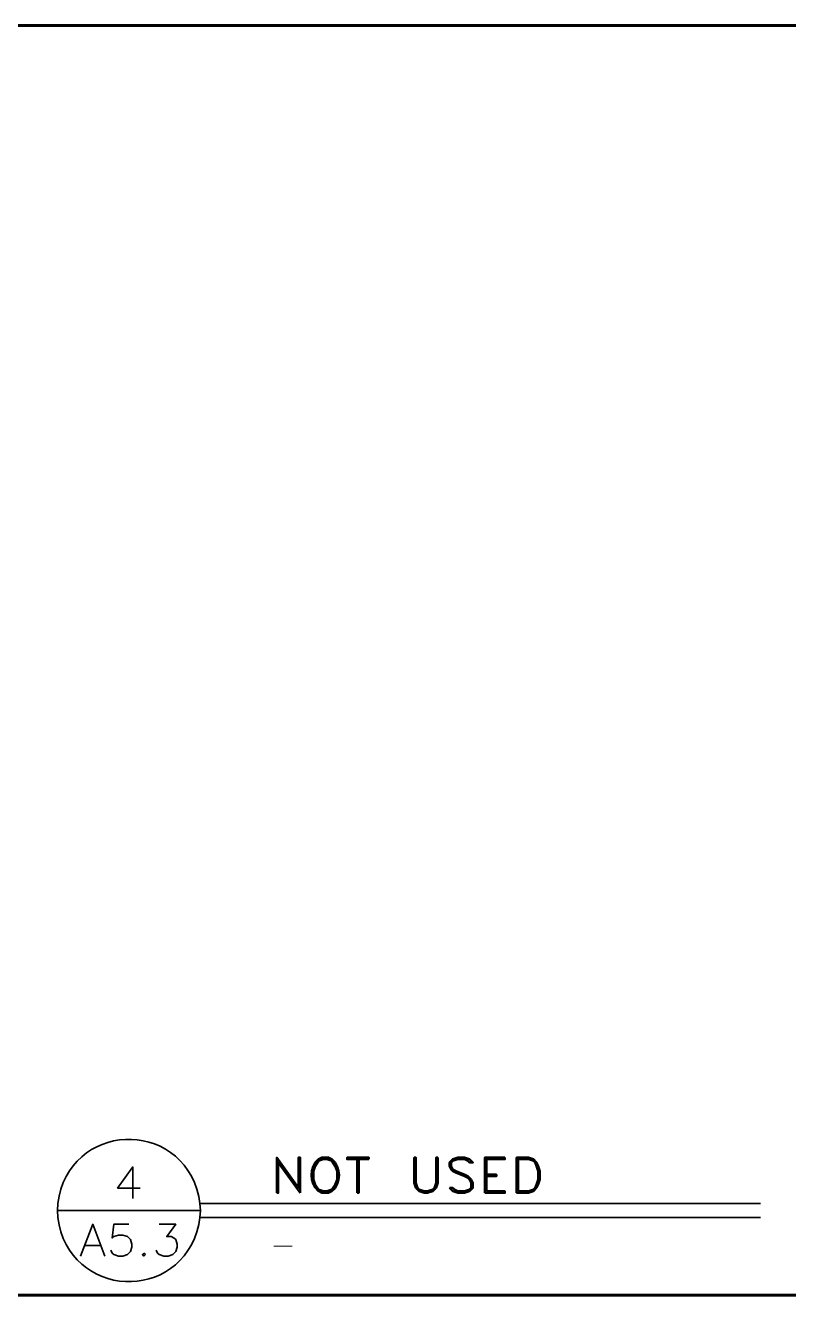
# Model space of a CAD drawing. Header units: inches. Extents: x 5 to 516, y -193 to 129.
# Drawn here: x 104.75 to 109.26, y -169.71 to -162.19 of the extents above; entities that cross this region are included whole.
import ezdxf

# ---------------------------------------------------------------- set-up
doc = ezdxf.new("R2010")
doc.units = ezdxf.units.IN
doc.header["$MEASUREMENT"] = 0
doc.layers.add('PDF8_Geometry', color=7, linetype='Continuous')

msp = doc.modelspace()

# ---------------------------------------------------------------- linework, layer by layer
at = {"layer": 'PDF8_Geometry', "lineweight": 60}
for points in [[(116.5799627, -192.1857845), (116.5799627, -162.1857821), (71.5799591, -162.1857821), (71.5799591, -192.1857845)], [(113.9132959, -169.6924491), (71.5799591, -169.6924491), (113.9132959, -169.6924491)]]:
    msp.add_lwpolyline(points, dxfattribs=at)
at = {"layer": 'PDF8_Geometry', "lineweight": 50}
for points in [[(106.3732957, -169.0880038), (106.3732957, -168.8791149), (106.3632957, -168.8791149), (106.3632957, -169.0580038), (106.2344068, -168.8791149), (106.2344068, -169.0880038)], [(106.5610728, -168.8891149), (106.5410728, -168.8791149), (106.5021839, -168.8791149), (106.4821839, -168.8891149), (106.4621839, -168.9091149)], [(106.7199619, -168.8891156), (106.7199619, -169.0880045), (106.7099619, -169.0880045)], [(106.7099623, -168.8891156), (106.7099623, -169.0880045)], [(107.5832955, -168.8791149), (107.4644066, -168.8791149), (107.4644066, -169.0880038)], [(107.5832951, -168.8791156), (107.5832951, -168.8891156), (107.4744062, -168.8891156), (107.4744062, -169.0780045)], [(106.3732954, -169.0880037), (106.2432954, -168.9091148), (106.2432954, -169.0880037), (106.2344065, -169.0880037)], [(107.4744062, -168.9791154), (107.5332951, -168.9791154), (107.5332951, -168.9891154), (107.4744062, -168.9891154)], [(106.5021839, -169.0880038), (106.5410728, -169.0880038), (106.5610728, -169.0780038)], [(107.4744062, -169.0780036), (107.5832951, -169.0780036), (107.5832951, -169.0880036), (107.4644062, -169.0880036)]]:
    msp.add_lwpolyline(points, dxfattribs=at)
for points in [[(106.5121846, -168.8891156), (106.4821846, -168.8991156), (106.4621846, -168.9291156), (106.4521846, -168.9591156), (106.4521846, -169.0080045), (106.4621846, -169.0380045), (106.4821846, -169.0680045), (106.5121846, -169.0780045), (106.5310735, -169.0780045), (106.5610735, -169.0680045), (106.5810735, -169.0380045), (106.5910735, -169.0080045), (106.5910735, -168.9591156), (106.5810735, -168.9291156), (106.5610735, -168.8991156), (106.5310735, -168.8891156)], [(106.7799624, -168.8891149), (106.6510735, -168.8891149), (106.6510735, -168.8791149), (106.7799624, -168.8791149)], [(107.1866288, -168.8791149), (107.1766288, -168.8791149), (107.1766288, -169.0280038), (107.1666288, -169.0580038), (107.1566288, -169.0680038), (107.1266288, -169.0780038), (107.1066288, -169.0780038), (107.0766288, -169.0680038), (107.0677399, -169.0580038), (107.0577399, -169.0280038), (107.0577399, -168.8791149), (107.0477399, -168.8791149), (107.0477399, -169.0280038), (107.0577399, -169.0580038), (107.0766288, -169.0780038), (107.1066288, -169.0880038), (107.1266288, -169.0880038), (107.1566288, -169.0780038), (107.1766288, -169.0580038), (107.1866288, -169.0280038)], [(107.2555172, -169.0580037), (107.2755172, -169.0780037), (107.3055172, -169.0880037), (107.3455172, -169.0880037), (107.3744061, -169.0780037), (107.3944061, -169.0580037), (107.3944061, -169.0280037), (107.3844061, -169.0080037), (107.3644061, -168.9891148), (107.3455172, -168.9791148), (107.2955172, -168.9591148), (107.2755172, -168.9491148), (107.2655172, -168.9291148), (107.2655172, -168.9091148), (107.2755172, -168.8991148), (107.3055172, -168.8891148), (107.3455172, -168.8891148), (107.3644061, -168.8991148), (107.3744061, -168.9091148), (107.3944061, -168.9091148), (107.3744061, -168.8891148), (107.3455172, -168.8791148), (107.3055172, -168.8791148), (107.2755172, -168.8891148), (107.2555172, -168.9091148), (107.2555172, -168.9291148), (107.2655172, -168.9491148), (107.2755172, -168.9591148), (107.2955172, -168.9691148), (107.3455172, -168.9891148), (107.3644061, -168.9980037), (107.3744061, -169.0080037), (107.3844061, -169.0280037), (107.3844061, -169.0580037), (107.3744061, -169.0680037), (107.3455172, -169.0780037), (107.3055172, -169.0780037), (107.2855172, -169.0680037), (107.2755172, -169.0580037)], [(107.6521836, -169.0880038), (107.7221836, -169.0880038), (107.7521836, -169.0780038), (107.7710725, -169.0580038), (107.7810725, -169.0380038), (107.7910725, -169.0080038), (107.7910725, -168.9591149), (107.7810725, -168.9291149), (107.7710725, -168.9091149), (107.7521836, -168.8891149), (107.7221836, -168.8791149), (107.6521836, -168.8791149)], [(107.6621843, -169.0780045), (107.7221843, -169.0780045), (107.7521843, -169.0680045), (107.7621843, -169.0580045), (107.7710732, -169.0380045), (107.7810732, -169.0080045), (107.7810732, -168.9591156), (107.7710732, -168.9291156), (107.7621843, -168.9091156), (107.7521843, -168.8991156), (107.7221843, -168.8891156), (107.6621843, -168.8891156)]]:
    msp.add_lwpolyline(points, close=True, dxfattribs=at)
at = {"layer": 'PDF8_Geometry', "lineweight": 35}
for points in [[(105.3832953, -169.1213371), (105.3832953, -168.9346705), (105.2944064, -169.0591149), (105.4277397, -169.0591149)], [(105.7744059, -169.2746713), (105.7810726, -169.2335602), (105.7832948, -169.1924491), (105.7810726, -169.1502268), (105.7744059, -169.1091157)], [(104.9410725, -169.1502268), (104.9388504, -169.1924491), (104.9410725, -169.2335602)], [(105.7832948, -169.1924491), (104.9388504, -169.1924491)], [(105.7810727, -169.1502263), (109.0955173, -169.1502263)], [(105.0755175, -169.4613361), (105.1466287, -169.2735583), (105.2177398, -169.4613361)], [(105.3610728, -169.2735603), (105.2710728, -169.2735603), (105.2621839, -169.3546714), (105.2710728, -169.3457825), (105.2988506, -169.3368936), (105.3255172, -169.3368936), (105.3521839, -169.3457825), (105.3699617, -169.3635603), (105.3788506, -169.390227), (105.3788506, -169.4080047), (105.3699617, -169.4346714), (105.3521839, -169.4524492), (105.3255172, -169.4613381), (105.2988506, -169.4613381), (105.2710728, -169.4524492), (105.2621839, -169.4435603), (105.253295, -169.4257825)], [(105.5399623, -169.2735603), (105.6377401, -169.2735603), (105.5844068, -169.3457825), (105.6110735, -169.3457825), (105.6288512, -169.3546714), (105.6377401, -169.3635603), (105.646629, -169.390227), (105.646629, -169.4080047), (105.6377401, -169.4346714), (105.6199624, -169.4524492), (105.5932957, -169.4613381), (105.566629, -169.4613381), (105.5399623, -169.4524492), (105.5299623, -169.4435603), (105.5210735, -169.4257825)], [(105.7810727, -169.2335596), (109.0955173, -169.2335596)], [(105.1021843, -169.3991141), (105.1910732, -169.3991141)]]:
    msp.add_lwpolyline(points, dxfattribs=at)
at = {"layer": 'PDF8_Geometry', "lineweight": 15}
msp.add_lwpolyline([(106.2177397, -169.4035607), (106.3255175, -169.4035607)], dxfattribs=at)
at = {"layer": 'PDF8_Geometry', "lineweight": 35}
msp.add_lwpolyline([(105.4499615, -169.443559), (105.4410726, -169.4524479), (105.4499615, -169.4613368), (105.4588504, -169.4524479)], close=True, dxfattribs=at)
for points in [[(105.7744059, -169.1091157), (105.6665356, -168.6360231), (105.0019244, -168.6692638), (104.9410725, -169.1502268)], [(104.9410725, -169.2335602), (105.002017, -169.7146528), (105.6664059, -169.7478195), (105.7744059, -169.2746713)]]:
    msp.add_open_spline(points, degree=3, dxfattribs=at)
at = {"layer": 'PDF8_Geometry', "lineweight": 50}
for points in [[(106.5610728, -169.0780038), (106.6170173, -169.0345223), (106.6170173, -168.9325964), (106.5610728, -168.8891149)], [(106.4621839, -168.9091149), (106.4251098, -168.9645594), (106.4336284, -169.0616334), (106.5021839, -169.0880038)]]:
    msp.add_open_spline(points, degree=3, dxfattribs=at)

doc.saveas('drawing.dxf')
